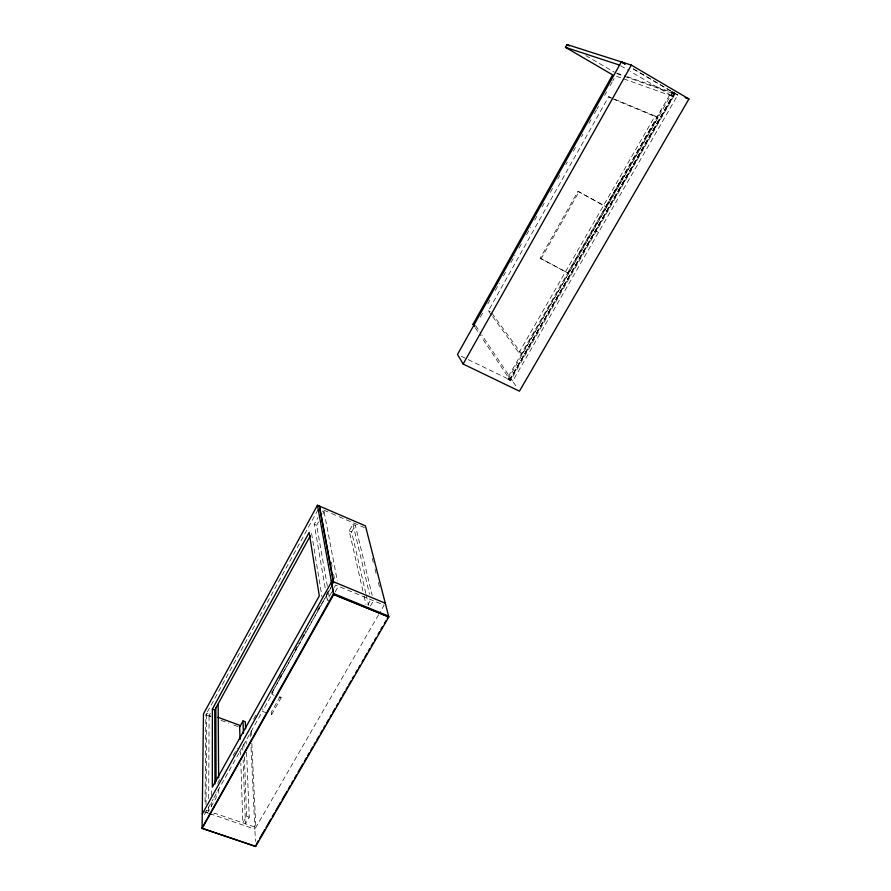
<?xml version="1.0" encoding="UTF-8"?>
<svg xmlns="http://www.w3.org/2000/svg" width="891" height="891" viewBox="0 0 891 891"><rect width="100%" height="100%" fill="white"/><g stroke="black" fill="none" stroke-linecap="round" stroke-linejoin="round"><path stroke-width="0.67" stroke-dasharray="4.46 3.34" d="M211.29 806.511L211.29 802.346M211.301 795.418L211.312 788.479M208.65 806.968L208.628 811.133L211.278 812.057M208.694 798.648L209.095 714.047L206.723 713.19L205.843 714.805L205.041 803.671M205.999 804.684L206.723 713.19M207.391 711.965L318.254 509.262M210.309 713.257L209.084 715.484L211.312 716.319M325.148 587.871L314.267 524.264L317.964 517.515M327.353 586.267L316.684 525.3L318.533 521.926M322.854 514.051L324.09 511.813L321.662 510.766M362.915 591L349.239 530.913L352.97 524.231L355.353 525.256L372.182 595.344M365.833 593.417L351.622 531.938L355.353 525.256M217.682 783.256L219.709 779.625M233.264 755.434L237.329 748.173M253.59 719.148L256.296 714.304M480.36 317.129L483.757 311.07M487.834 303.809L489.872 300.167M495.296 290.477L499.372 283.215M503.448 275.943L505.487 272.312M510.911 262.622L514.987 255.361M519.063 248.088L522.46 242.029M526.525 234.767L530.602 227.495M534.678 220.233L538.075 214.174M542.14 206.912L544.178 203.271M550.293 192.378L553.69 186.319M557.755 179.046L559.793 175.416M565.908 164.512L567.266 162.095M573.37 151.192L575.408 147.561M581.522 136.657L582.881 134.24M588.984 123.337L591.023 119.706M594.42 113.647L596.458 110.016M597.137 108.802L598.496 106.374M604.599 95.482L606.637 91.84M610.034 85.792L612.072 82.15M612.752 80.947L614.111 78.519M279.228 678.452L283.316 671.168M294.888 650.53L298.975 643.246M301.693 638.39L305.78 631.106M317.352 610.458L321.439 603.174M326.206 594.676L328.935 589.82M272.958 690.815L332.22 585.198M330.917 587.782L271.833 693.098L271.933 694.401L263.112 710.105M204.407 814.708L213.183 799.082M213.851 797.879L238.821 753.396M239.501 752.193L262.444 711.308L267.656 713.257M491.632 315.214L488.413 310.792L608.653 96.696L613.665 98.778M329.96 601.169L327.231 600.055L331.753 592.003M334.337 587.403L335.629 585.109L384.155 605.134L379.299 613.554M335.127 591.98L338.357 586.233M271.566 714.716L281.077 697.865L280.843 695.27L271.365 712.087L271.566 714.716L268.959 713.747M540.169 258.212L568.725 273.459L540.169 258.212L577.992 191.331L606.738 207.135L577.992 191.331M540.96 258.991L578.894 191.966M244.368 756.893L246.64 816.312L242.864 822.905L214.397 813.138L213.406 814.897L209.697 813.639M367.771 604.911L370.79 599.621M246.584 752.238L249.246 817.214L245.471 823.807L242.864 822.905L240.848 763.142M370.444 606.003L373.474 600.734M510.465 380.78L509.775 379.755L674.287 92.976L675.434 93.388L510.465 380.78L507.224 378.519L671.68 91.45L674.554 92.876M507.915 379.555L672.816 91.851M674.287 92.976L509.953 379.833L481.352 336.898M518.941 352.791L654.985 116.008L657.959 117.735L521.859 354.228L518.941 352.791L492.433 316.316M605.78 206.478L661.245 110.206M567.868 272.646L621.562 179.314M671.135 95.816L672.928 92.686L675.935 94.457M509.719 379.722L674.721 93.321M674.465 93.087L674.988 93.388L509.953 379.833L512.67 381.159L517.181 387.841M378.597 614.745L254.859 829.142L255.427 841.349M205.955 810.231L208.628 811.133L216.134 797.768L216.123 792.199M203.516 811.545L208.461 813.216M204.975 812.002L208.583 813.238M209.786 813.65L254.859 829.142L250.995 746.302M246.64 816.312L249.246 817.214M616.772 73.04L625.916 76.236M627.219 76.693L674.832 93.355M616.817 73.675L623.243 75.935M624.535 76.392L677.728 95.092L674.988 93.388M616.527 76.258L673.017 96.495L630.249 71.369M210.922 716.665L203.471 713.936M221.079 720.396L228.697 723.191M233.776 725.062L238.855 726.922M271.933 694.401L274.216 695.27M278.783 696.996L281.077 697.865M272.278 692.029L272.379 693.309L271.733 691.806L274.729 692.953M614.913 99.302L654.985 116.008M612.607 98.778L657.959 117.735M314.267 524.264L316.684 525.3M349.239 530.913L351.622 531.938M323.979 510.22L330.305 512.938M331.563 513.483L337.889 516.212M339.148 516.758L364.441 527.639M461.226 356.255L507.224 378.519M508.65 378.096L511.579 379.533M488.413 310.792L490.184 311.683M595.533 230.769L598.507 232.384M608.653 96.696L611.349 98.244M585.877 55.576L614.166 72.115M633.334 68.919L671.68 91.45M633.234 68.874L677.728 95.092L512.67 381.159L481.73 334.782M620.737 65.789L629.057 70.667M491.877 313.231L521.859 354.228M475.616 325.605L480.973 333.635M475.282 327.743L480.594 335.751M372.26 558.379L373.273 562.377M374.977 569.059L376.336 574.405M378.374 582.424L379.733 587.77M352.97 524.231L369.52 594.241M366.145 594.754L368.618 605.446M364.129 596.335L365.945 604.343M324.09 511.813L337.321 580.821M331.318 562.132L332.076 566.186M333.602 574.294L334.359 578.348M328.534 593.038L329.247 597.104M326.306 594.642L327.231 600.055M311.594 533.486L322.019 596.981M262.823 708.891L262.901 710.205M251.24 730.91L251.507 736.423M251.83 743.317L255.862 827.405L245.471 823.807L243.132 759.845M250.349 732.502L250.538 736.634M246.128 741.178L246.239 743.952M243.9 744.453L244 747.215M242.619 745.934L242.775 750.111M240.47 752.026L240.57 754.8M218.729 788.958L218.763 793.124"/><path stroke-width="1.34" d="M212.37 709.091L212.325 787.165L319.301 595.879L309.144 532.45L212.37 709.091L214.776 709.982L214.965 783.98M202.079 828.318L203.471 713.936L317.452 505.242L365.433 525.879L388.81 616.94L255.672 846.45L202.079 828.318L255.672 846.45L255.617 845.414M202.079 827.862L333.59 593.54L388.599 616.115L387.206 618.521M474.524 326.596L473.01 324.313L612.629 74.866L565.495 47.346L567.01 44.55L631.34 65.099L688.921 98.979L519.442 391.182L463.131 364.029L457.495 354.451L621.35 61.88L624.947 63.996L621.35 61.88M214.776 709.982L310.257 535.925M239.634 727.011L242.998 720.964L245.326 721.833L245.615 728.738M331.274 580.854L385.28 603.185M333.457 581.756L319.401 506.032L333.635 582.937L331.463 582.035L202.279 813.973M463.131 364.029L631.34 65.099M202.079 828.507L333.735 594.553L331.463 582.035M256.318 844.211L258.401 840.614M259.793 838.208L264.672 829.811M266.064 827.405L270.931 818.996M272.323 816.602L274.417 813.004M275.809 810.598L280.687 802.19M282.079 799.795L286.947 791.386M288.339 788.992L290.433 785.383M291.825 782.989L293.217 780.583M294.609 778.188L296.692 774.58M298.084 772.185L302.962 763.776M304.354 761.382L306.448 757.773M307.84 755.379L309.233 752.973M310.625 750.578L312.708 746.97M314.1 744.575L315.492 742.17M316.884 739.764L318.978 736.166M320.37 733.772L322.453 730.163M323.845 727.769L325.237 725.363M326.629 722.957L328.723 719.36M330.115 716.954L331.508 714.56M332.9 712.154L334.994 708.557M336.386 706.151L337.778 703.756M339.861 700.148L341.253 697.753M342.645 695.348L344.739 691.75M346.131 689.344L347.523 686.95M348.916 684.544L350.998 680.947M352.39 678.541L353.783 676.146M355.877 672.538L357.269 670.143M358.661 667.738L360.053 665.343M362.147 661.735L363.539 659.34M364.931 656.934L367.014 653.337M368.406 650.931L369.798 648.537M371.191 646.131L373.284 642.534M374.677 640.128L376.069 637.722M378.152 634.125L379.544 631.73M380.936 629.324L382.328 626.919M384.422 623.321L385.814 620.916M565.495 47.346L619.546 65.088M685.201 97.665L688.921 98.979M217.838 717.277L239.568 725.263L240.047 739.519M333.735 594.553L388.81 616.94L333.735 594.353L317.452 505.242M473.01 324.313L474.747 325.17M567.01 44.55L569.371 45.931M242.998 720.964L243.477 733.404M218.15 704.146L218.651 777.832M215.8 707.432L216.079 781.084"/></g></svg>
